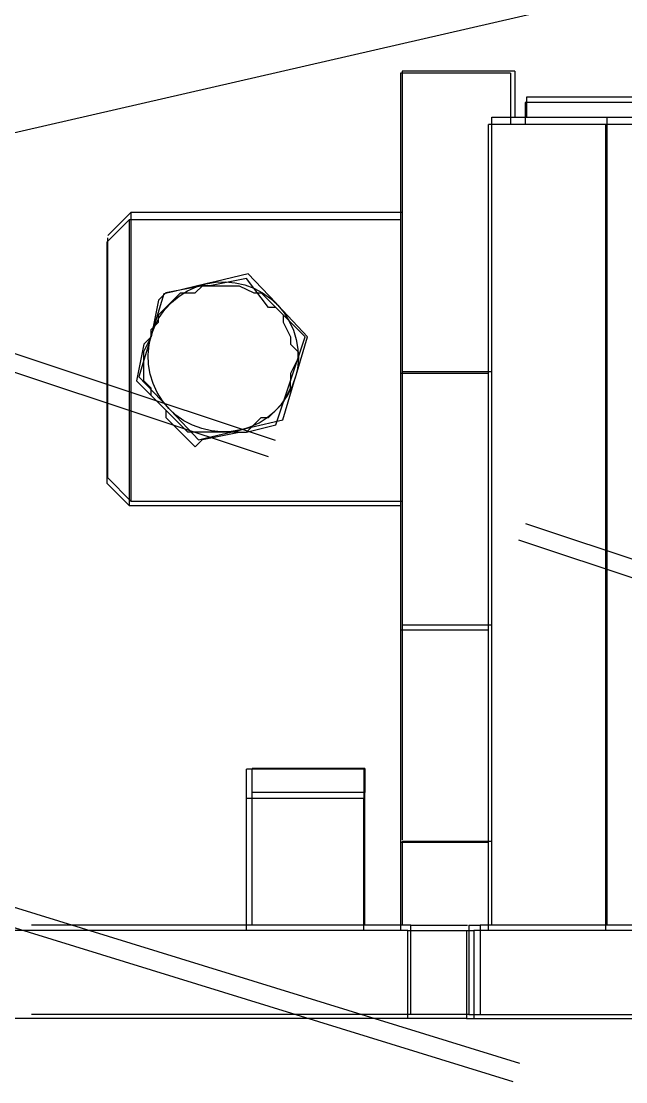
# Model space of a CAD drawing. Extents: x 3 to 592, y 5 to 207.
# Drawn here: x 59.74 to 62.64, y 49.93 to 55.04 of the extents above; entities that cross this region are included whole.
import ezdxf

# ---------------------------------------------------------------- set-up
doc = ezdxf.new("R2010")
doc.units = 0
doc.layers.get('0').update_dxf_attribs({"linetype": 'CONTINUOUS'})

msp = doc.modelspace()

# ---------------------------------------------------------------- linework, layer by layer
at = {"color": 7}
for points in [[(58.949167, 54.327778), (78.281389, 58.772778)], [(54.931384, 55.025166), (60.956467, 53.019952)], [(54.931384, 55.025166), (60.956467, 53.019952)], [(60.924243, 52.938642), (54.899161, 54.943856)], [(60.924243, 52.938642), (54.899161, 54.943856)], [(61.568577, 54.795843), (61.568577, 54.773971), (61.568577, 54.735166), (61.568577, 54.676957), (61.568577, 54.600757), (61.568577, 54.507271), (61.568577, 54.398263), (61.568577, 54.274791), (61.568577, 54.139324), (61.568577, 53.993274), (61.568577, 53.83911), (61.568577, 53.678596), (61.568577, 53.514554), (61.568577, 53.349102)], [(61.568577, 54.795843), (61.568577, 54.773971), (61.568577, 54.735166), (61.568577, 54.676957), (61.568577, 54.600757), (61.568577, 54.507271), (61.568577, 54.398263), (61.568577, 54.274791), (61.568577, 54.139324), (61.568577, 53.993274), (61.568577, 53.83911), (61.568577, 53.678596), (61.568577, 53.514554), (61.568577, 53.349102)], [(61.568577, 54.795843), (61.568577, 54.773971), (61.568577, 54.735166), (61.568577, 54.676957), (61.568577, 54.600757), (61.568577, 54.507271), (61.568577, 54.398263), (61.568577, 54.274791), (61.568577, 54.139324), (61.568577, 53.993274), (61.568577, 53.83911), (61.568577, 53.678596), (61.568577, 53.514554), (61.568577, 53.349102)], [(61.568577, 54.795843), (61.568577, 54.773971), (61.568577, 54.735166), (61.568577, 54.676957), (61.568577, 54.600757), (61.568577, 54.507271), (61.568577, 54.398263), (61.568577, 54.274791), (61.568577, 54.139324), (61.568577, 53.993274), (61.568577, 53.83911), (61.568577, 53.678596), (61.568577, 53.514554), (61.568577, 53.349102)], [(62.110232, 54.795843), (61.568718, 54.795843)], [(62.110232, 54.795843), (61.568718, 54.795843)], [(62.110232, 54.795843), (61.568718, 54.795843)], [(62.110232, 54.795843), (61.568718, 54.795843)], [(62.110232, 54.795843), (62.110232, 54.773971), (62.110232, 54.735166), (62.110232, 54.676957), (62.110232, 54.600757), (62.110232, 54.573593)], [(62.110232, 54.795843), (62.110232, 54.773971), (62.110232, 54.735166), (62.110232, 54.676957), (62.110232, 54.600757), (62.110232, 54.573593)], [(62.110232, 54.795843), (62.110232, 54.773971), (62.110232, 54.735166), (62.110232, 54.676957), (62.110232, 54.600757), (62.110232, 54.573593)], [(62.110232, 54.795843), (62.110232, 54.773971), (62.110232, 54.735166), (62.110232, 54.676957), (62.110232, 54.600757), (62.110232, 54.573593)], [(62.088889, 54.786389), (61.559722, 54.786389)], [(61.559722, 54.786389), (61.559722, 54.751111), (61.559722, 54.715833), (61.559722, 54.645278), (61.559722, 54.574722), (61.559722, 54.504167), (61.559722, 54.363056), (61.559722, 54.257222), (61.559722, 54.116111), (61.559722, 53.975), (61.559722, 53.833889), (61.559722, 53.6575), (61.559722, 53.481111), (61.559722, 53.34)], [(62.088889, 54.786389), (62.088889, 54.751111), (62.088889, 54.715833), (62.088889, 54.645278), (62.088889, 54.574722), (62.088889, 54.539444)], [(62.865, 54.645278), (62.159444, 54.645278)], [(62.159444, 54.645278), (62.159444, 54.61), (62.159444, 54.574722), (62.159444, 54.539444)], [(62.870891, 54.670889), (62.165689, 54.670889)], [(62.870891, 54.670889), (62.165689, 54.670889)], [(62.870891, 54.670889), (62.165689, 54.670889)], [(62.870891, 54.670889), (62.165689, 54.670889)], [(62.165794, 54.670889), (62.165794, 54.642314), (62.165794, 54.599276), (62.165794, 54.573523)], [(62.165794, 54.670889), (62.165794, 54.642314), (62.165794, 54.599276), (62.165794, 54.573523)], [(62.165794, 54.670889), (62.165794, 54.642314), (62.165794, 54.599276), (62.165794, 54.573523)], [(62.165794, 54.670889), (62.165794, 54.642314), (62.165794, 54.599276), (62.165794, 54.573523)], [(61.983056, 50.658889), (61.983056, 54.539444)], [(62.5475, 54.539444), (62.441667, 54.539444), (62.335833, 54.539444), (62.23, 54.539444), (62.159444, 54.539444), (62.088889, 54.539444), (62.018333, 54.539444), (61.983056, 54.539444)], [(62.554661, 54.573664), (62.446359, 54.573664), (62.341936, 54.573664), (62.245981, 54.573664), (62.161667, 54.573664), (62.092875, 54.573664), (62.04137, 54.573664), (62.00962, 54.573664), (61.999036, 54.573664)], [(62.554661, 54.573664), (62.446359, 54.573664), (62.341936, 54.573664), (62.245981, 54.573664), (62.161667, 54.573664), (62.092875, 54.573664), (62.04137, 54.573664), (62.00962, 54.573664), (61.999036, 54.573664)], [(62.554661, 54.573664), (62.446359, 54.573664), (62.341936, 54.573664), (62.245981, 54.573664), (62.161667, 54.573664), (62.092875, 54.573664), (62.04137, 54.573664), (62.00962, 54.573664), (61.999036, 54.573664)], [(62.554661, 54.573664), (62.446359, 54.573664), (62.341936, 54.573664), (62.245981, 54.573664), (62.161667, 54.573664), (62.092875, 54.573664), (62.04137, 54.573664), (62.00962, 54.573664), (61.999036, 54.573664)], [(61.999107, 50.684783), (61.999107, 54.573805)], [(61.999107, 50.684783), (61.999107, 54.573805)], [(61.999107, 50.684783), (61.999107, 54.573805)], [(61.999107, 50.684783), (61.999107, 54.573805)], [(62.5475, 50.658889), (62.5475, 54.539444)], [(63.888056, 54.539444), (62.5475, 54.539444)], [(63.892677, 54.573664), (62.554591, 54.573664)], [(63.892677, 54.573664), (62.554591, 54.573664)], [(63.892677, 54.573664), (62.554591, 54.573664)], [(63.892677, 54.573664), (62.554591, 54.573664)], [(62.554661, 50.684783), (62.554661, 54.573805)], [(62.554661, 50.684783), (62.554661, 54.573805)], [(62.554661, 50.684783), (62.554661, 54.573805)], [(62.554661, 50.684783), (62.554661, 54.573805)], [(60.254444, 54.080833), (60.148611, 53.975)], [(60.263017, 54.115335), (60.151892, 54.00421)], [(60.263017, 54.115335), (60.151892, 54.00421)], [(60.263017, 54.115335), (60.151892, 54.00421)], [(60.263017, 54.115335), (60.151892, 54.00421)], [(61.559722, 54.080833), (60.254444, 54.080833)], [(60.254444, 54.080833), (60.254444, 54.045556), (60.254444, 54.010278), (60.254444, 53.939722), (60.254444, 53.869167), (60.254444, 53.763333), (60.254444, 53.6575), (60.254444, 53.551667), (60.254444, 53.445833), (60.254444, 53.304722), (60.254444, 53.198889), (60.254444, 53.093056), (60.254444, 52.987222), (60.254444, 52.916667), (60.254444, 52.810833), (60.254444, 52.775556), (60.254444, 52.740278), (60.254444, 52.705)], [(61.568577, 54.115335), (60.262946, 54.115335)], [(61.568577, 54.115335), (60.262946, 54.115335)], [(61.568577, 54.115335), (60.262946, 54.115335)], [(61.568577, 54.115335), (60.262946, 54.115335)], [(60.263017, 54.115335), (60.263017, 54.075824), (60.263017, 54.027141), (60.263017, 53.961171), (60.263017, 53.879679), (60.263017, 53.785135), (60.263017, 53.679654), (60.263017, 53.567118), (60.263017, 53.450349), (60.263017, 53.332521), (60.263017, 53.217516), (60.263017, 53.108154), (60.263017, 53.007966), (60.263017, 52.919418), (60.263017, 52.845688), (60.263017, 52.788185), (60.263017, 52.748674), (60.263017, 52.728918)], [(60.263017, 54.115335), (60.263017, 54.075824), (60.263017, 54.027141), (60.263017, 53.961171), (60.263017, 53.879679), (60.263017, 53.785135), (60.263017, 53.679654), (60.263017, 53.567118), (60.263017, 53.450349), (60.263017, 53.332521), (60.263017, 53.217516), (60.263017, 53.108154), (60.263017, 53.007966), (60.263017, 52.919418), (60.263017, 52.845688), (60.263017, 52.788185), (60.263017, 52.748674), (60.263017, 52.728918)], [(60.263017, 54.115335), (60.263017, 54.075824), (60.263017, 54.027141), (60.263017, 53.961171), (60.263017, 53.879679), (60.263017, 53.785135), (60.263017, 53.679654), (60.263017, 53.567118), (60.263017, 53.450349), (60.263017, 53.332521), (60.263017, 53.217516), (60.263017, 53.108154), (60.263017, 53.007966), (60.263017, 52.919418), (60.263017, 52.845688), (60.263017, 52.788185), (60.263017, 52.748674), (60.263017, 52.728918)], [(60.263017, 54.115335), (60.263017, 54.075824), (60.263017, 54.027141), (60.263017, 53.961171), (60.263017, 53.879679), (60.263017, 53.785135), (60.263017, 53.679654), (60.263017, 53.567118), (60.263017, 53.450349), (60.263017, 53.332521), (60.263017, 53.217516), (60.263017, 53.108154), (60.263017, 53.007966), (60.263017, 52.919418), (60.263017, 52.845688), (60.263017, 52.788185), (60.263017, 52.748674), (60.263017, 52.728918)], [(60.148611, 52.810833), (60.148611, 52.846111), (60.148611, 52.916667), (60.148611, 52.987222), (60.148611, 53.057778), (60.148611, 53.128333), (60.148611, 53.234167), (60.148611, 53.34), (60.148611, 53.445833), (60.148611, 53.551667), (60.148611, 53.6575), (60.148611, 53.763333), (60.148611, 53.833889), (60.148611, 53.904444), (60.148611, 53.939722), (60.148611, 53.975)], [(60.151892, 52.837574), (60.151892, 52.877085), (60.151892, 52.925063), (60.151892, 52.989974), (60.151892, 53.069349), (60.151892, 53.160718), (60.151892, 53.26126), (60.151892, 53.367093), (60.151892, 53.474691), (60.151892, 53.580524), (60.151892, 53.681066), (60.151892, 53.772435), (60.151892, 53.852163), (60.151892, 53.916721), (60.151892, 53.964699), (60.151892, 53.994332)], [(60.151892, 52.837574), (60.151892, 52.877085), (60.151892, 52.925063), (60.151892, 52.989974), (60.151892, 53.069349), (60.151892, 53.160718), (60.151892, 53.26126), (60.151892, 53.367093), (60.151892, 53.474691), (60.151892, 53.580524), (60.151892, 53.681066), (60.151892, 53.772435), (60.151892, 53.852163), (60.151892, 53.916721), (60.151892, 53.964699), (60.151892, 53.994332)], [(60.151892, 52.837574), (60.151892, 52.877085), (60.151892, 52.925063), (60.151892, 52.989974), (60.151892, 53.069349), (60.151892, 53.160718), (60.151892, 53.26126), (60.151892, 53.367093), (60.151892, 53.474691), (60.151892, 53.580524), (60.151892, 53.681066), (60.151892, 53.772435), (60.151892, 53.852163), (60.151892, 53.916721), (60.151892, 53.964699), (60.151892, 53.994332)], [(60.151892, 52.837574), (60.151892, 52.877085), (60.151892, 52.925063), (60.151892, 52.989974), (60.151892, 53.069349), (60.151892, 53.160718), (60.151892, 53.26126), (60.151892, 53.367093), (60.151892, 53.474691), (60.151892, 53.580524), (60.151892, 53.681066), (60.151892, 53.772435), (60.151892, 53.852163), (60.151892, 53.916721), (60.151892, 53.964699), (60.151892, 53.994332)], [(60.826438, 53.820519), (60.673333, 53.78383), (60.623591, 53.772188)], [(60.826438, 53.820519), (60.673333, 53.78383), (60.623591, 53.772188)], [(60.826438, 53.820519), (60.673333, 53.78383), (60.623591, 53.772188)], [(60.826438, 53.820519), (60.673333, 53.78383), (60.623591, 53.772188)], [(60.969737, 53.669106), (60.959506, 53.680042), (60.826509, 53.820448)], [(60.969737, 53.669106), (60.959506, 53.680042), (60.826509, 53.820448)], [(60.969737, 53.669106), (60.959506, 53.680042), (60.826509, 53.820448)], [(60.969737, 53.669106), (60.959506, 53.680042), (60.826509, 53.820448)], [(60.361371, 53.523938), (60.377952, 53.568388), (60.399824, 53.610016), (60.426988, 53.648469), (60.459091, 53.683041), (60.49578, 53.71338), (60.535644, 53.738427), (60.578682, 53.758183), (60.623838, 53.772294)], [(60.361371, 53.523938), (60.377952, 53.568388), (60.399824, 53.610016), (60.426988, 53.648469), (60.459091, 53.683041), (60.49578, 53.71338), (60.535644, 53.738427), (60.578682, 53.758183), (60.623838, 53.772294)], [(60.361371, 53.523938), (60.377952, 53.568388), (60.399824, 53.610016), (60.426988, 53.648469), (60.459091, 53.683041), (60.49578, 53.71338), (60.535644, 53.738427), (60.578682, 53.758183), (60.623838, 53.772294)], [(60.361371, 53.523938), (60.377952, 53.568388), (60.399824, 53.610016), (60.426988, 53.648469), (60.459091, 53.683041), (60.49578, 53.71338), (60.535644, 53.738427), (60.578682, 53.758183), (60.623838, 53.772294)], [(60.623662, 53.772153), (60.465264, 53.734406), (60.420814, 53.723822)], [(60.623662, 53.772153), (60.465264, 53.734406), (60.420814, 53.723822)], [(60.623662, 53.772153), (60.465264, 53.734406), (60.420814, 53.723822)], [(60.623662, 53.772153), (60.465264, 53.734406), (60.420814, 53.723822)], [(60.818889, 53.798611), (60.6425, 53.763333), (60.607222, 53.763333)], [(60.623662, 53.772153), (60.670228, 53.779914), (60.717501, 53.782031), (60.76442, 53.777444), (60.810634, 53.766861), (60.854731, 53.750633), (60.896712, 53.728408), (60.935164, 53.701244), (60.969737, 53.669142)], [(60.623662, 53.772153), (60.670228, 53.779914), (60.717501, 53.782031), (60.76442, 53.777444), (60.810634, 53.766861), (60.854731, 53.750633), (60.896712, 53.728408), (60.935164, 53.701244), (60.969737, 53.669142)], [(60.623662, 53.772153), (60.670228, 53.779914), (60.717501, 53.782031), (60.76442, 53.777444), (60.810634, 53.766861), (60.854731, 53.750633), (60.896712, 53.728408), (60.935164, 53.701244), (60.969737, 53.669142)], [(60.623662, 53.772153), (60.670228, 53.779914), (60.717501, 53.782031), (60.76442, 53.777444), (60.810634, 53.766861), (60.854731, 53.750633), (60.896712, 53.728408), (60.935164, 53.701244), (60.969737, 53.669142)], [(60.96, 53.6575), (60.924722, 53.6575), (60.818889, 53.798611)], [(60.360278, 53.516389), (60.360278, 53.551667), (60.395556, 53.586944), (60.395556, 53.622222), (60.430833, 53.6575), (60.466111, 53.692778), (60.501389, 53.728056), (60.571944, 53.728056), (60.607222, 53.763333)], [(60.42085, 53.723752), (60.36123, 53.524079)], [(60.42085, 53.723752), (60.36123, 53.524079)], [(60.42085, 53.723752), (60.36123, 53.524079)], [(60.42085, 53.723752), (60.36123, 53.524079)], [(60.607222, 53.763333), (60.430833, 53.728056), (60.395556, 53.692778)], [(60.607222, 53.763333), (60.6425, 53.763333), (60.713056, 53.763333), (60.748333, 53.763333), (60.783611, 53.763333), (60.854167, 53.728056), (60.889444, 53.728056), (60.924722, 53.692778), (60.96, 53.6575)], [(60.395556, 53.692778), (60.360278, 53.516389)], [(60.969737, 53.669106), (60.999723, 53.63277), (61.025123, 53.592906), (61.044878, 53.549867), (61.058637, 53.504712), (61.066751, 53.458145), (61.068514, 53.410873), (61.063928, 53.363954), (61.053698, 53.31774)], [(60.969737, 53.669106), (60.999723, 53.63277), (61.025123, 53.592906), (61.044878, 53.549867), (61.058637, 53.504712), (61.066751, 53.458145), (61.068514, 53.410873), (61.063928, 53.363954), (61.053698, 53.31774)], [(60.969737, 53.669106), (60.999723, 53.63277), (61.025123, 53.592906), (61.044878, 53.549867), (61.058637, 53.504712), (61.066751, 53.458145), (61.068514, 53.410873), (61.063928, 53.363954), (61.053698, 53.31774)], [(60.969737, 53.669106), (60.999723, 53.63277), (61.025123, 53.592906), (61.044878, 53.549867), (61.058637, 53.504712), (61.066751, 53.458145), (61.068514, 53.410873), (61.063928, 53.363954), (61.053698, 53.31774)], [(61.113035, 53.517659), (60.969807, 53.669001)], [(61.113035, 53.517659), (60.969807, 53.669001)], [(61.113035, 53.517659), (60.969807, 53.669001)], [(61.113035, 53.517659), (60.969807, 53.669001)], [(60.96, 53.6575), (60.995278, 53.622222), (60.995278, 53.586944), (61.030556, 53.516389), (61.030556, 53.481111), (61.065833, 53.445833), (61.065833, 53.410556), (61.030556, 53.34), (61.030556, 53.304722)], [(61.101111, 53.516389), (60.96, 53.6575)], [(60.360278, 53.516389), (60.325, 53.481111), (60.289722, 53.304722)], [(60.361371, 53.523938), (60.357138, 53.509827), (60.301752, 53.324266)], [(60.361371, 53.523938), (60.357138, 53.509827), (60.301752, 53.324266)], [(60.361371, 53.523938), (60.357138, 53.509827), (60.301752, 53.324266)], [(60.361371, 53.523938), (60.357138, 53.509827), (60.301752, 53.324266)], [(60.430833, 53.163611), (60.395556, 53.198889), (60.360278, 53.234167), (60.360278, 53.269444), (60.325, 53.304722), (60.325, 53.375278), (60.325, 53.410556), (60.325, 53.445833), (60.360278, 53.516389)], [(60.445156, 53.172713), (60.41517, 53.209049), (60.38977, 53.248913), (60.370014, 53.291952), (60.356256, 53.337107), (60.348142, 53.383674), (60.346378, 53.430946), (60.350964, 53.477866), (60.361195, 53.524079)], [(60.445156, 53.172713), (60.41517, 53.209049), (60.38977, 53.248913), (60.370014, 53.291952), (60.356256, 53.337107), (60.348142, 53.383674), (60.346378, 53.430946), (60.350964, 53.477866), (60.361195, 53.524079)], [(60.445156, 53.172713), (60.41517, 53.209049), (60.38977, 53.248913), (60.370014, 53.291952), (60.356256, 53.337107), (60.348142, 53.383674), (60.346378, 53.430946), (60.350964, 53.477866), (60.361195, 53.524079)], [(60.445156, 53.172713), (60.41517, 53.209049), (60.38977, 53.248913), (60.370014, 53.291952), (60.356256, 53.337107), (60.348142, 53.383674), (60.346378, 53.430946), (60.350964, 53.477866), (60.361195, 53.524079)], [(61.030556, 53.304722), (61.101111, 53.516389)], [(61.053557, 53.317846), (61.05779, 53.331957), (61.113176, 53.517518)], [(61.053557, 53.317846), (61.05779, 53.331957), (61.113176, 53.517518)], [(61.053557, 53.317846), (61.05779, 53.331957), (61.113176, 53.517518)], [(61.053557, 53.317846), (61.05779, 53.331957), (61.113176, 53.517518)], [(60.301858, 53.324125), (60.445086, 53.172783)], [(60.301858, 53.324125), (60.445086, 53.172783)], [(60.301858, 53.324125), (60.445086, 53.172783)], [(60.301858, 53.324125), (60.445086, 53.172783)], [(60.791266, 53.069631), (60.836422, 53.083742), (60.879461, 53.103145), (60.919325, 53.128545), (60.955661, 53.158531), (60.987764, 53.193103), (61.014927, 53.231909), (61.037152, 53.273537), (61.053733, 53.317987)], [(60.791266, 53.069631), (60.836422, 53.083742), (60.879461, 53.103145), (60.919325, 53.128545), (60.955661, 53.158531), (60.987764, 53.193103), (61.014927, 53.231909), (61.037152, 53.273537), (61.053733, 53.317987)], [(60.791266, 53.069631), (60.836422, 53.083742), (60.879461, 53.103145), (60.919325, 53.128545), (60.955661, 53.158531), (60.987764, 53.193103), (61.014927, 53.231909), (61.037152, 53.273537), (61.053733, 53.317987)], [(60.791266, 53.069631), (60.836422, 53.083742), (60.879461, 53.103145), (60.919325, 53.128545), (60.955661, 53.158531), (60.987764, 53.193103), (61.014927, 53.231909), (61.037152, 53.273537), (61.053733, 53.317987)], [(60.994043, 53.118032), (61.053663, 53.317704)], [(60.994043, 53.118032), (61.053663, 53.317704)], [(60.994043, 53.118032), (61.053663, 53.317704)], [(60.994043, 53.118032), (61.053663, 53.317704)], [(61.559722, 53.34), (61.559722, 52.105278)], [(61.983056, 53.34), (61.559722, 53.34)], [(61.568577, 53.348925), (61.568577, 52.128314)], [(61.568577, 53.348925), (61.568577, 52.128314)], [(61.568577, 53.348925), (61.568577, 52.128314)], [(61.568577, 53.348925), (61.568577, 52.128314)], [(61.999107, 53.348925), (61.568718, 53.348925)], [(61.999107, 53.348925), (61.568718, 53.348925)], [(61.999107, 53.348925), (61.568718, 53.348925)], [(61.999107, 53.348925), (61.568718, 53.348925)], [(60.289722, 53.304722), (60.430833, 53.163611)], [(60.783611, 53.057778), (60.818889, 53.057778), (60.854167, 53.093056), (60.889444, 53.128333), (60.924722, 53.128333), (60.96, 53.163611), (60.995278, 53.198889), (61.030556, 53.269444), (61.030556, 53.304722)], [(60.96, 53.093056), (61.030556, 53.304722)], [(60.783611, 53.057778), (60.713056, 53.057778), (60.677778, 53.057778), (60.6425, 53.057778), (60.571944, 53.057778), (60.536667, 53.057778), (60.501389, 53.093056), (60.466111, 53.128333), (60.430833, 53.163611)], [(60.430833, 53.163611), (60.430833, 53.128333), (60.571944, 52.987222)], [(60.445156, 53.172713), (60.455387, 53.161777), (60.588384, 53.021371)], [(60.445156, 53.172713), (60.455387, 53.161777), (60.588384, 53.021371)], [(60.445156, 53.172713), (60.455387, 53.161777), (60.588384, 53.021371)], [(60.445156, 53.172713), (60.455387, 53.161777), (60.588384, 53.021371)], [(60.791266, 53.069631), (60.7447, 53.06187), (60.697427, 53.059753), (60.650508, 53.064339), (60.604294, 53.074923), (60.560197, 53.091151), (60.518216, 53.113376), (60.479764, 53.140539), (60.445191, 53.172642)], [(60.791266, 53.069631), (60.7447, 53.06187), (60.697427, 53.059753), (60.650508, 53.064339), (60.604294, 53.074923), (60.560197, 53.091151), (60.518216, 53.113376), (60.479764, 53.140539), (60.445191, 53.172642)], [(60.791266, 53.069631), (60.7447, 53.06187), (60.697427, 53.059753), (60.650508, 53.064339), (60.604294, 53.074923), (60.560197, 53.091151), (60.518216, 53.113376), (60.479764, 53.140539), (60.445191, 53.172642)], [(60.791266, 53.069631), (60.7447, 53.06187), (60.697427, 53.059753), (60.650508, 53.064339), (60.604294, 53.074923), (60.560197, 53.091151), (60.518216, 53.113376), (60.479764, 53.140539), (60.445191, 53.172642)], [(60.791266, 53.069631), (60.841008, 53.081626), (60.994114, 53.117962)], [(60.791266, 53.069631), (60.841008, 53.081626), (60.994114, 53.117962)], [(60.791266, 53.069631), (60.841008, 53.081626), (60.994114, 53.117962)], [(60.791266, 53.069631), (60.841008, 53.081626), (60.994114, 53.117962)], [(60.571944, 52.987222), (60.607222, 53.0225), (60.783611, 53.057778)], [(60.588454, 53.021265), (60.632904, 53.031849), (60.791302, 53.069596)], [(60.588454, 53.021265), (60.632904, 53.031849), (60.791302, 53.069596)], [(60.588454, 53.021265), (60.632904, 53.031849), (60.791302, 53.069596)], [(60.588454, 53.021265), (60.632904, 53.031849), (60.791302, 53.069596)], [(60.783611, 53.057778), (60.818889, 53.057778), (60.96, 53.093056)], [(60.148611, 52.810833), (60.254444, 52.705)], [(60.151892, 52.837574), (60.263017, 52.726449)], [(60.151892, 52.837574), (60.263017, 52.726449)], [(60.151892, 52.837574), (60.263017, 52.726449)], [(60.151892, 52.837574), (60.263017, 52.726449)], [(60.254444, 52.705), (61.559722, 52.705)], [(60.263017, 52.726449), (61.568648, 52.726449)], [(60.263017, 52.726449), (61.568648, 52.726449)], [(60.263017, 52.726449), (61.568648, 52.726449)], [(60.263017, 52.726449), (61.568648, 52.726449)], [(62.161483, 52.61891), (63.366499, 52.217867)], [(62.161483, 52.61891), (63.366499, 52.217867)], [(63.334276, 52.136556), (62.12926, 52.537599)], [(63.334276, 52.136556), (62.12926, 52.537599)], [(61.559722, 52.105278), (61.559722, 51.964167), (61.559722, 51.823056), (61.559722, 51.681944), (61.559722, 51.576111), (61.559722, 51.435), (61.559722, 51.329167), (61.559722, 51.258611), (61.559722, 51.188056), (61.559722, 51.1175), (61.559722, 51.082222)], [(61.983056, 52.105278), (61.559722, 52.105278)], [(61.568577, 52.128349), (61.568577, 51.985474), (61.568577, 51.844363), (61.568577, 51.708191), (61.568577, 51.579427), (61.568577, 51.460894), (61.568577, 51.354708), (61.568577, 51.263338), (61.568577, 51.188549), (61.568577, 51.132105), (61.568577, 51.094711)], [(61.568577, 52.128349), (61.568577, 51.985474), (61.568577, 51.844363), (61.568577, 51.708191), (61.568577, 51.579427), (61.568577, 51.460894), (61.568577, 51.354708), (61.568577, 51.263338), (61.568577, 51.188549), (61.568577, 51.132105), (61.568577, 51.094711)], [(61.568577, 52.128349), (61.568577, 51.985474), (61.568577, 51.844363), (61.568577, 51.708191), (61.568577, 51.579427), (61.568577, 51.460894), (61.568577, 51.354708), (61.568577, 51.263338), (61.568577, 51.188549), (61.568577, 51.132105), (61.568577, 51.094711)], [(61.568577, 52.128349), (61.568577, 51.985474), (61.568577, 51.844363), (61.568577, 51.708191), (61.568577, 51.579427), (61.568577, 51.460894), (61.568577, 51.354708), (61.568577, 51.263338), (61.568577, 51.188549), (61.568577, 51.132105), (61.568577, 51.094711)], [(61.999107, 52.128349), (61.568718, 52.128349)], [(61.999107, 52.128349), (61.568718, 52.128349)], [(61.999107, 52.128349), (61.568718, 52.128349)], [(61.999107, 52.128349), (61.568718, 52.128349)], [(56.065302, 51.894799), (62.132192, 50.019873)], [(56.065302, 51.894799), (62.132192, 50.019873)], [(62.10215, 49.930458), (56.035249, 51.805348)], [(62.10215, 49.930458), (56.035249, 51.805348)], [(61.383333, 51.435), (60.818889, 51.435)], [(60.818889, 51.293889), (60.818889, 51.364444), (60.818889, 51.399722), (60.818889, 51.435)], [(60.846335, 51.323593), (60.846335, 51.380743), (60.846335, 51.418843), (60.846335, 51.43754)], [(60.846335, 51.323593), (60.846335, 51.380743), (60.846335, 51.418843), (60.846335, 51.43754)], [(60.846335, 51.323593), (60.846335, 51.380743), (60.846335, 51.418843), (60.846335, 51.43754)], [(60.846335, 51.323593), (60.846335, 51.380743), (60.846335, 51.418843), (60.846335, 51.43754)], [(61.38799, 51.43941), (60.846476, 51.43941)], [(61.38799, 51.43941), (60.846476, 51.43941)], [(61.38799, 51.43941), (60.846476, 51.43941)], [(61.38799, 51.43941), (60.846476, 51.43941)], [(61.383333, 51.435), (61.383333, 51.399722), (61.383333, 51.364444), (61.383333, 51.293889)], [(61.38799, 51.43941), (61.38799, 51.418949), (61.38799, 51.380849), (61.38799, 51.323699)], [(61.38799, 51.43941), (61.38799, 51.418949), (61.38799, 51.380849), (61.38799, 51.323699)], [(61.38799, 51.43941), (61.38799, 51.418949), (61.38799, 51.380849), (61.38799, 51.323699)], [(61.38799, 51.43941), (61.38799, 51.418949), (61.38799, 51.380849), (61.38799, 51.323699)], [(60.846335, 50.684783), (60.846335, 51.323663)], [(60.846335, 50.684783), (60.846335, 51.323663)], [(60.846335, 50.684783), (60.846335, 51.323663)], [(60.846335, 50.684783), (60.846335, 51.323663)], [(61.38799, 51.323593), (60.846476, 51.323593)], [(61.38799, 51.323593), (60.846476, 51.323593)], [(61.38799, 51.323593), (60.846476, 51.323593)], [(61.38799, 51.323593), (60.846476, 51.323593)], [(61.38799, 50.684783), (61.38799, 51.323663)], [(61.38799, 50.684783), (61.38799, 51.323663)], [(61.38799, 50.684783), (61.38799, 51.323663)], [(61.38799, 50.684783), (61.38799, 51.323663)], [(60.818889, 50.658889), (60.818889, 51.293889)], [(61.383333, 51.293889), (60.818889, 51.293889)], [(61.383333, 50.658889), (61.383333, 51.293889)], [(61.983056, 51.082222), (61.559722, 51.082222)], [(61.559722, 51.082222), (61.559722, 51.046944), (61.559722, 51.011667), (61.559722, 50.976389), (61.559722, 50.905833), (61.559722, 50.8), (61.559722, 50.694167), (61.559722, 50.658889)], [(61.568577, 51.087584), (61.568577, 51.073826), (61.568577, 51.039959), (61.568577, 50.986337), (61.568577, 50.913312), (61.568577, 50.821943), (61.568577, 50.713287), (61.568577, 50.684712)], [(61.568577, 51.087584), (61.568577, 51.073826), (61.568577, 51.039959), (61.568577, 50.986337), (61.568577, 50.913312), (61.568577, 50.821943), (61.568577, 50.713287), (61.568577, 50.684712)], [(61.568577, 51.087584), (61.568577, 51.073826), (61.568577, 51.039959), (61.568577, 50.986337), (61.568577, 50.913312), (61.568577, 50.821943), (61.568577, 50.713287), (61.568577, 50.684712)], [(61.568577, 51.087584), (61.568577, 51.073826), (61.568577, 51.039959), (61.568577, 50.986337), (61.568577, 50.913312), (61.568577, 50.821943), (61.568577, 50.713287), (61.568577, 50.684712)], [(61.999107, 51.087584), (61.568718, 51.087584)], [(61.999107, 51.087584), (61.568718, 51.087584)], [(61.999107, 51.087584), (61.568718, 51.087584)], [(61.999107, 51.087584), (61.568718, 51.087584)], [(61.595, 50.658889), (51.576111, 50.658889)], [(61.61024, 50.684783), (59.785321, 50.684783)], [(61.61024, 50.684783), (59.785321, 50.684783)], [(61.61024, 50.684783), (59.785321, 50.684783)], [(61.61024, 50.684783), (59.785321, 50.684783)], [(61.595, 50.235556), (61.595, 50.658889)], [(61.595, 50.658889), (61.630278, 50.658889), (61.700833, 50.658889), (61.736111, 50.658889), (61.771389, 50.658889), (61.806667, 50.658889), (61.841944, 50.658889), (61.877222, 50.658889)], [(61.61024, 50.684783), (61.664568, 50.684783), (61.716426, 50.684783), (61.764404, 50.684783), (61.806737, 50.684783), (61.841309, 50.684783), (61.866709, 50.684783), (61.882584, 50.684783)], [(61.61024, 50.684783), (61.664568, 50.684783), (61.716426, 50.684783), (61.764404, 50.684783), (61.806737, 50.684783), (61.841309, 50.684783), (61.866709, 50.684783), (61.882584, 50.684783)], [(61.61024, 50.684783), (61.664568, 50.684783), (61.716426, 50.684783), (61.764404, 50.684783), (61.806737, 50.684783), (61.841309, 50.684783), (61.866709, 50.684783), (61.882584, 50.684783)], [(61.61024, 50.684783), (61.664568, 50.684783), (61.716426, 50.684783), (61.764404, 50.684783), (61.806737, 50.684783), (61.841309, 50.684783), (61.866709, 50.684783), (61.882584, 50.684783)], [(61.61024, 50.254218), (61.61024, 50.684606)], [(61.61024, 50.254218), (61.61024, 50.684606)], [(61.61024, 50.254218), (61.61024, 50.684606)], [(61.61024, 50.254218), (61.61024, 50.684606)], [(61.877222, 50.658889), (61.9125, 50.658889)], [(61.877222, 50.658889), (61.877222, 50.235556)], [(61.888017, 50.684783), (61.943403, 50.684783)], [(61.888017, 50.684783), (61.888017, 50.254394)], [(61.888017, 50.684783), (61.943403, 50.684783)], [(61.888017, 50.684783), (61.888017, 50.254394)], [(61.888017, 50.684783), (61.943403, 50.684783)], [(61.888017, 50.684783), (61.888017, 50.254394)], [(61.888017, 50.684783), (61.943403, 50.684783)], [(61.888017, 50.684783), (61.888017, 50.254394)], [(61.9125, 50.658889), (61.9125, 50.235556)], [(66.639722, 50.658889), (61.9125, 50.658889)], [(66.665792, 50.684783), (61.943509, 50.684783)], [(66.665792, 50.684783), (61.943509, 50.684783)], [(66.665792, 50.684783), (61.943509, 50.684783)], [(66.665792, 50.684783), (61.943509, 50.684783)], [(61.943544, 50.684783), (61.943544, 50.254394)], [(61.943544, 50.684783), (61.943544, 50.254394)], [(61.943544, 50.684783), (61.943544, 50.254394)], [(61.943544, 50.684783), (61.943544, 50.254394)], [(61.61024, 50.254218), (59.785321, 50.254218)], [(61.61024, 50.254218), (59.785321, 50.254218)], [(61.61024, 50.254218), (59.785321, 50.254218)], [(61.61024, 50.254218), (59.785321, 50.254218)], [(61.888017, 50.254218), (61.866851, 50.254218), (61.841098, 50.254218), (61.806526, 50.254218), (61.764545, 50.254218), (61.716567, 50.254218), (61.664356, 50.254218), (61.610381, 50.254218)], [(61.888017, 50.254218), (61.866851, 50.254218), (61.841098, 50.254218), (61.806526, 50.254218), (61.764545, 50.254218), (61.716567, 50.254218), (61.664356, 50.254218), (61.610381, 50.254218)], [(61.888017, 50.254218), (61.866851, 50.254218), (61.841098, 50.254218), (61.806526, 50.254218), (61.764545, 50.254218), (61.716567, 50.254218), (61.664356, 50.254218), (61.610381, 50.254218)], [(61.888017, 50.254218), (61.866851, 50.254218), (61.841098, 50.254218), (61.806526, 50.254218), (61.764545, 50.254218), (61.716567, 50.254218), (61.664356, 50.254218), (61.610381, 50.254218)], [(61.888017, 50.254218), (64.112987, 50.254218)], [(61.888017, 50.254218), (64.112987, 50.254218)], [(61.888017, 50.254218), (64.112987, 50.254218)], [(61.888017, 50.254218), (64.112987, 50.254218)], [(61.595, 50.235556), (51.576111, 50.235556)], [(61.877222, 50.235556), (61.841944, 50.235556), (61.806667, 50.235556), (61.771389, 50.235556), (61.736111, 50.235556), (61.700833, 50.235556), (61.630278, 50.235556), (61.595, 50.235556)], [(61.877222, 50.235556), (85.372222, 50.235556)]]:
    msp.add_lwpolyline(points, dxfattribs=at)

doc.saveas('drawing.dxf')
